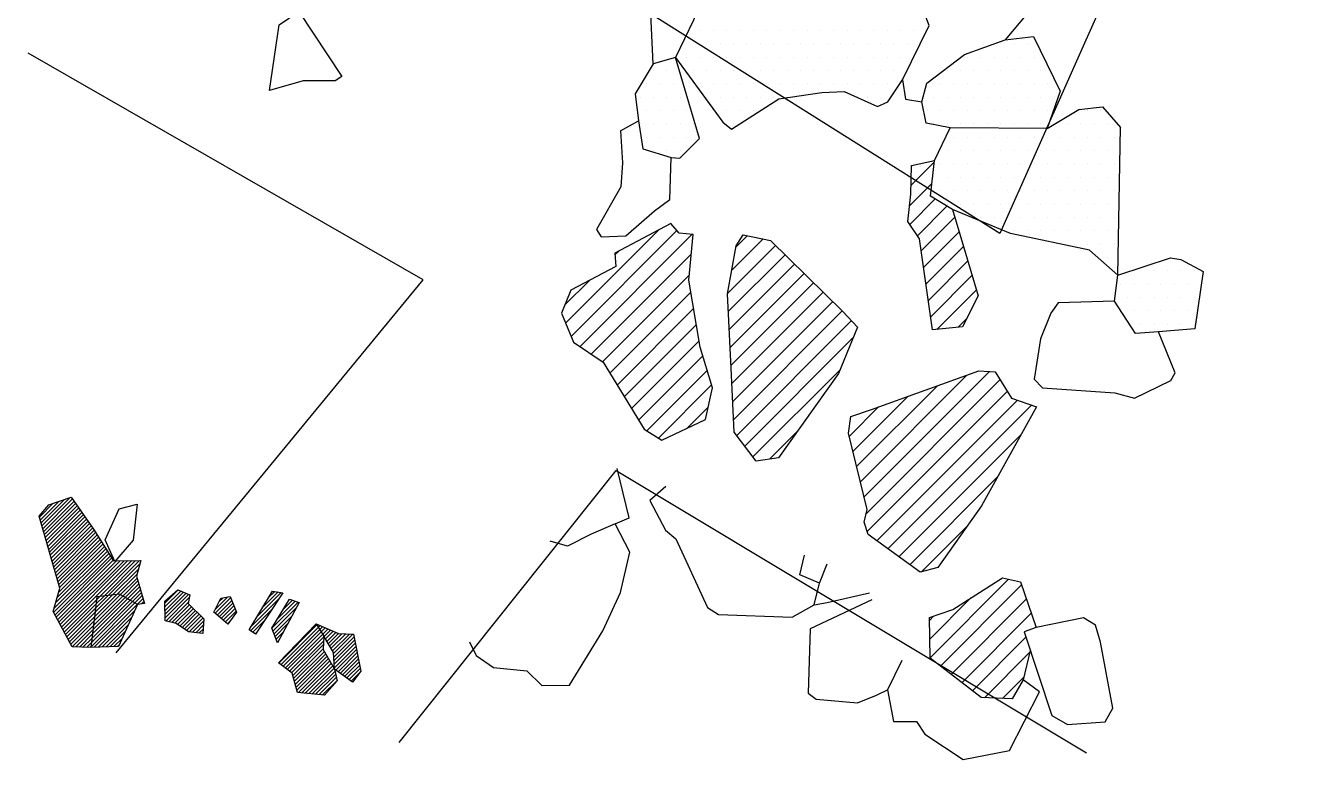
# Model space of a CAD drawing. Header units: metres. Extents: x -0.6 to 1.2, y -19.11 to -15.88.
# Drawn here: x -0.007 to 1.179, y -19.107 to -18.42 of the extents above; entities that cross this region are included whole.
import ezdxf

# ---------------------------------------------------------------- set-up
doc = ezdxf.new("R2010")
doc.units = ezdxf.units.M
doc.header["$LTSCALE"] = 25
doc.header["$MEASUREMENT"] = 0
doc.linetypes.add('STRICHPUNKTX2', pattern=[2, 1, -0.5, 0, -0.5])
doc.layers.get('0').update_dxf_attribs({"linetype": 'CONTINUOUS'})
for name, color, linetype in [('FEUER', 1, 'CONTINUOUS'), ('GRABUNGSGRENZE', 3, 'STRICHPUNKTX2'), ('KNOCHEN', 2, 'CONTINUOUS'), ('KNOCHENSCHRAFF', 2, 'CONTINUOUS'), ('STEINE', 4, 'CONTINUOUS'), ('STEINESCHRAFF', 4, 'CONTINUOUS')]:
    doc.layers.add(name, color=color, linetype=linetype)

# ---------------------------------------------------------------- blocks, each defined once
blk = doc.blocks.new('*X1')
at = {"color": 0}
for p, q in [((82.25, -1856.99), (84.41, -1854.83)), ((82.28, -1855.19), (82.34, -1855.13)), ((82.1, -1858.91), (84.19, -1856.82)), ((82.11, -1860.67), (84.5, -1858.27)), ((82.83, -1861.71), (85.59, -1858.95)), ((83.19, -1863.12), (86.32, -1859.99)), ((49.9, -1869.9), (58.63, -1861.17)), ((50.41, -1871.15), (60.32, -1861.24)), ((51.25, -1872.08), (61.75, -1861.58)), ((83.42, -1864.66), (86.73, -1861.35)), ((54.52, -1863.51), (54.85, -1863.18)), ((83.64, -1866.21), (87.14, -1862.71)), ((52.3, -1872.79), (61.67, -1863.43)), ((83.86, -1867.76), (87.55, -1864.07)), ((53.36, -1873.51), (61.48, -1865.39)), ((84.08, -1869.31), (87.96, -1865.42)), ((49.81, -1868.22), (52.14, -1865.89)), ((84.66, -1870.49), (88.37, -1866.78)), ((54.05, -1874.58), (61.63, -1867.01)), ((54.72, -1875.68), (61.88, -1868.52)), ((55.39, -1876.78), (62.14, -1870.03)), ((86.65, -1870.27), (87.43, -1869.49)), ((56.06, -1877.88), (62.39, -1871.54)), ((56.73, -1878.98), (62.75, -1872.96)), ((57.5, -1879.98), (63.16, -1874.31)), ((77.49, -1884.73), (87.47, -1874.76)), ((77.83, -1886.16), (89.57, -1874.42)), ((58.6, -1880.64), (63.57, -1875.67)), ((77.14, -1883.31), (84.71, -1875.75)), ((78.03, -1887.73), (90.56, -1875.19)), ((78.13, -1889.4), (91.24, -1876.28)), ((76.8, -1881.89), (81.95, -1876.74)), ((79.03, -1890.26), (92.19, -1877.1)), ((61.29, -1879.72), (63.26, -1877.75)), ((76.46, -1880.46), (79.19, -1877.73)), ((80.06, -1891), (93.5, -1877.56)), ((81.08, -1891.75), (92.56, -1880.27)), ((82.11, -1892.49), (90.34, -1884.26)), ((83.19, -1893.18), (87.45, -1888.91))]:
    blk.add_line(p, q, dxfattribs=at)
blk = doc.blocks.new('*X2')
at = {"color": 0}
for p, q in [((65.45, -1864.95), (68.39, -1862.02)), ((65.85, -1862.79), (66.91, -1861.72)), ((65.05, -1867.12), (69.55, -1862.62)), ((65.13, -1868.81), (70.44, -1863.49)), ((65.22, -1870.49), (71.34, -1864.37)), ((65.3, -1872.17), (72.23, -1865.24)), ((65.38, -1873.86), (73.12, -1866.12)), ((65.47, -1875.54), (74.02, -1866.99)), ((65.55, -1877.22), (74.91, -1867.87)), ((65.64, -1878.91), (75.8, -1868.74)), ((65.92, -1880.39), (76.65, -1869.66)), ((66.68, -1881.4), (76.8, -1871.28)), ((67.44, -1882.41), (75.56, -1874.29)), ((69.01, -1882.6), (71.52, -1880.1)), ((84.01, -1901.19), (91.36, -1893.84)), ((84.98, -1901.99), (92.58, -1894.39)), ((83.99, -1899.45), (87.83, -1895.6)), ((85.98, -1902.76), (93.03, -1895.7)), ((83.97, -1897.7), (84.38, -1897.28)), ((86.98, -1903.53), (93.49, -1897.02)), ((93.9, -1898.38), (93.94, -1898.33)), ((87.98, -1904.3), (92.99, -1899.28)), ((89.11, -1904.94), (93.36, -1900.68)), ((90.81, -1905), (92.77, -1903.04))]:
    blk.add_line(p, q, dxfattribs=at)
blk = doc.blocks.new('*X3')
at = {"color": 0}
for p, q in [((12.39, -1896.09), (13.63, -1894.85)), ((12.4, -1896.44), (13.88, -1894.96)), ((12.41, -1896.78), (14.13, -1895.06)), ((12.42, -1897.12), (14.38, -1895.16)), ((12.43, -1897.47), (14.63, -1895.26)), ((21.01, -1897.37), (23.29, -1895.09)), ((21.55, -1896.47), (22.99, -1895.04)), ((22.1, -1895.57), (22.68, -1894.99)), ((12.49, -1897.76), (14.68, -1895.57)), ((12.77, -1897.83), (14.6, -1896.01)), ((13.05, -1897.9), (14.71, -1896.25)), ((13.34, -1897.97), (14.89, -1896.42)), ((17.09, -1896.69), (18.28, -1895.5)), ((17.09, -1897.04), (18.55, -1895.59)), ((17.29, -1897.21), (18.65, -1895.84)), ((17.45, -1895.98), (17.86, -1895.58)), ((17.48, -1897.37), (18.76, -1896.09)), ((17.67, -1897.53), (18.86, -1896.34)), ((20.46, -1898.27), (23.09, -1895.64)), ((22.42, -1898.43), (24.86, -1896)), ((22.94, -1897.56), (24.6, -1895.91)), ((23.48, -1896.67), (24.33, -1895.82)), ((24.02, -1895.77), (24.07, -1895.73)), ((13.58, -1898.09), (15.07, -1896.6)), ((13.79, -1898.23), (15.25, -1896.77)), ((14.01, -1898.37), (15.43, -1896.94)), ((14.22, -1898.5), (15.61, -1897.12)), ((14.43, -1898.64), (15.79, -1897.29)), ((14.66, -1898.77), (15.97, -1897.47)), ((17.86, -1897.69), (18.96, -1896.59)), ((18.05, -1897.86), (19.07, -1896.84)), ((20.42, -1898.67), (22.41, -1896.68)), ((22.52, -1898.69), (24.72, -1896.49)), ((22.61, -1898.95), (24.3, -1897.26)), ((14.97, -1898.81), (16.04, -1897.75)), ((15.29, -1898.85), (16.01, -1898.13)), ((15.61, -1898.88), (15.98, -1898.51)), ((18.24, -1898.02), (18.54, -1897.71)), ((20.63, -1898.81), (21.72, -1897.72)), ((20.84, -1898.95), (21.04, -1898.76)), ((22.71, -1899.21), (23.88, -1898.03)), ((22.8, -1899.47), (23.47, -1898.8)), ((23.05, -1901.7), (26.67, -1898.07)), ((23.25, -1901.85), (26.92, -1898.18)), ((23.45, -1902), (27.16, -1898.29)), ((23.65, -1902.16), (27.41, -1898.4)), ((23.85, -1902.31), (27.65, -1898.51)), ((27.28, -1899.23), (27.9, -1898.62)), ((27.41, -1899.45), (28.14, -1898.72)), ((27.55, -1899.67), (28.39, -1898.83)), ((15.92, -1898.92), (15.95, -1898.9)), ((22.9, -1899.72), (23.05, -1899.58)), ((24.05, -1902.46), (27.25, -1899.26)), ((24.25, -1902.62), (27.24, -1899.63)), ((24.36, -1902.86), (27.22, -1900)), ((27.68, -1899.9), (28.63, -1898.94)), ((27.81, -1900.12), (28.97, -1898.95)), ((27.94, -1900.34), (29.32, -1898.96)), ((28.07, -1900.56), (29.66, -1898.98)), ((28.18, -1900.81), (30, -1898.99)), ((28.2, -1901.14), (30.11, -1899.24)), ((28.22, -1901.47), (30.16, -1899.53)), ((28.24, -1901.8), (30.22, -1899.83)), ((24.44, -1903.14), (27.21, -1900.37)), ((24.51, -1903.41), (27.32, -1900.61)), ((24.59, -1903.69), (27.45, -1900.83)), ((24.67, -1903.96), (27.58, -1901.06)), ((28.27, -1902.14), (30.28, -1900.13)), ((28.41, -1902.35), (30.33, -1900.42)), ((28.61, -1902.5), (30.39, -1900.72)), ((28.82, -1902.65), (30.44, -1901.02)), ((24.75, -1904.24), (27.71, -1901.28)), ((24.89, -1904.45), (27.84, -1901.5)), ((25.22, -1904.48), (27.97, -1901.73)), ((25.54, -1904.51), (28.1, -1901.95)), ((25.86, -1904.54), (28.23, -1902.17)), ((29.02, -1902.8), (30.5, -1901.32)), ((29.22, -1902.94), (30.56, -1901.61)), ((29.43, -1903.09), (30.61, -1901.91)), ((29.63, -1903.24), (30.67, -1902.21)), ((26.18, -1904.58), (28.32, -1902.44)), ((26.5, -1904.61), (28.38, -1902.73)), ((26.82, -1904.64), (28.45, -1903.02)), ((27.14, -1904.67), (28.51, -1903.31)), ((29.84, -1903.39), (30.55, -1902.68))]:
    blk.add_line(p, q, dxfattribs=at)
blk = doc.blocks.new('*X4')
at = {"color": 0}
for p, q in [((0.65, -1888.03), (1.93, -1886.75)), ((0.73, -1888.31), (2.47, -1886.57)), ((0.81, -1888.58), (3, -1886.39)), ((0.89, -1888.86), (3.54, -1886.2)), ((0.96, -1889.13), (3.75, -1886.34)), ((1.04, -1889.41), (3.9, -1886.55)), ((1.12, -1889.68), (4.04, -1886.76)), ((1.2, -1889.96), (4.19, -1886.97)), ((1.28, -1890.23), (4.33, -1887.18)), ((1.36, -1890.51), (4.48, -1887.39)), ((1.44, -1890.78), (4.62, -1887.6)), ((1.52, -1891.06), (4.77, -1887.8)), ((1.59, -1891.33), (4.91, -1888.01)), ((1.67, -1891.6), (5.06, -1888.22)), ((1.75, -1891.88), (5.2, -1888.43)), ((1.83, -1892.15), (5.35, -1888.64)), ((1.91, -1892.43), (5.49, -1888.85)), ((1.99, -1892.7), (5.63, -1889.06)), ((2.07, -1892.98), (5.78, -1889.27)), ((2.15, -1893.25), (5.91, -1889.49)), ((2.22, -1893.53), (6.05, -1889.7)), ((2.3, -1893.8), (6.19, -1889.92)), ((2.38, -1894.08), (6.33, -1890.13)), ((2.46, -1894.35), (6.46, -1890.35)), ((1.98, -1896.95), (7.29, -1891.65)), ((2.03, -1896.55), (7.15, -1891.43)), ((2.17, -1896.06), (7.01, -1891.21)), ((2.3, -1895.57), (6.88, -1891)), ((2.44, -1895.08), (6.74, -1890.78)), ((2.54, -1894.63), (6.6, -1890.57)), ((2.11, -1897.18), (7.43, -1891.86)), ((2.23, -1897.41), (7.56, -1892.08)), ((2.35, -1897.64), (7.86, -1892.13)), ((2.48, -1897.87), (8.22, -1892.13)), ((2.6, -1898.1), (8.58, -1892.12)), ((2.73, -1898.33), (8.94, -1892.11)), ((2.85, -1898.56), (9.3, -1892.11)), ((6.3, -1895.47), (9.66, -1892.1)), ((6.7, -1895.42), (10.03, -1892.09)), ((7.1, -1895.37), (10.06, -1892.41)), ((7.5, -1895.32), (9.92, -1892.9)), ((7.9, -1895.28), (9.79, -1893.39)), ((8.24, -1895.29), (9.79, -1893.74)), ((8.46, -1895.42), (9.87, -1894.01)), ((5.8, -1897.38), (7.9, -1895.28)), ((8.69, -1895.55), (9.95, -1894.29)), ((8.91, -1895.68), (10.03, -1894.56)), ((9.14, -1895.81), (10.12, -1894.83)), ((9.36, -1895.94), (10.2, -1895.1)), ((2.97, -1898.79), (5.99, -1895.78)), ((3.1, -1899.02), (5.94, -1896.18)), ((5.46, -1900.2), (9.58, -1896.07)), ((5.51, -1899.79), (9.36, -1895.94)), ((5.56, -1899.39), (9.14, -1895.81)), ((5.6, -1898.99), (8.91, -1895.68)), ((5.65, -1898.58), (8.69, -1895.55)), ((5.7, -1898.18), (8.46, -1895.42)), ((5.75, -1897.78), (8.24, -1895.29)), ((5.78, -1900.22), (9.81, -1896.2)), ((5.85, -1896.97), (7.5, -1895.32)), ((5.9, -1896.57), (7.1, -1895.37)), ((5.94, -1896.18), (6.7, -1895.42)), ((5.99, -1895.78), (6.3, -1895.47)), ((9.58, -1896.07), (10.28, -1895.37)), ((9.81, -1896.2), (10.36, -1895.65)), ((10.2, -1896.16), (10.44, -1895.92)), ((3.22, -1899.25), (5.9, -1896.57)), ((3.34, -1899.48), (5.85, -1896.97)), ((3.47, -1899.71), (5.8, -1897.38)), ((6.15, -1900.21), (9.58, -1896.78)), ((6.52, -1900.19), (9.28, -1897.43)), ((3.59, -1899.94), (5.75, -1897.78)), ((3.71, -1900.17), (5.7, -1898.18)), ((4.05, -1900.19), (5.65, -1898.58)), ((6.89, -1900.18), (8.99, -1898.08)), ((7.25, -1900.17), (8.69, -1898.73)), ((4.39, -1900.2), (5.6, -1898.99)), ((4.73, -1900.21), (5.56, -1899.39)), ((5.08, -1900.22), (5.51, -1899.79)), ((7.62, -1900.15), (8.4, -1899.38)), ((5.42, -1900.23), (5.46, -1900.2)), ((7.99, -1900.14), (8.1, -1900.03))]:
    blk.add_line(p, q, dxfattribs=at)
blk = doc.blocks.new('*X5')
at = {"color": 0}
for p, q in [((62.5, -1842.5), (62.5, -1842.5)), ((63.75, -1842.5), (63.75, -1842.5)), ((65, -1842.5), (65, -1842.5)), ((66.25, -1842.5), (66.25, -1842.5)), ((67.5, -1842.5), (67.5, -1842.5)), ((68.75, -1842.5), (68.75, -1842.5)), ((70, -1842.5), (70, -1842.5)), ((71.25, -1842.5), (71.25, -1842.5)), ((72.5, -1842.5), (72.5, -1842.5)), ((73.75, -1842.5), (73.75, -1842.5)), ((75, -1842.5), (75, -1842.5)), ((76.25, -1842.5), (76.25, -1842.5)), ((77.5, -1842.5), (77.5, -1842.5)), ((78.75, -1842.5), (78.75, -1842.5)), ((80, -1842.5), (80, -1842.5)), ((81.25, -1842.5), (81.25, -1842.5)), ((82.5, -1842.5), (82.5, -1842.5)), ((61.875, -1843.75), (61.875, -1843.75)), ((63.125, -1843.75), (63.125, -1843.75)), ((64.375, -1843.75), (64.375, -1843.75)), ((65.625, -1843.75), (65.625, -1843.75)), ((66.875, -1843.75), (66.875, -1843.75)), ((68.125, -1843.75), (68.125, -1843.75)), ((69.375, -1843.75), (69.375, -1843.75)), ((70.625, -1843.75), (70.625, -1843.75)), ((71.875, -1843.75), (71.875, -1843.75)), ((73.125, -1843.75), (73.125, -1843.75)), ((74.375, -1843.75), (74.375, -1843.75)), ((75.625, -1843.75), (75.625, -1843.75)), ((76.875, -1843.75), (76.875, -1843.75)), ((78.125, -1843.75), (78.125, -1843.75)), ((79.375, -1843.75), (79.375, -1843.75)), ((80.625, -1843.75), (80.625, -1843.75)), ((81.875, -1843.75), (81.875, -1843.75)), ((90.625, -1843.75), (90.625, -1843.75)), ((91.875, -1843.75), (91.875, -1843.75)), ((93.125, -1843.75), (93.125, -1843.75)), ((61.25, -1845), (61.25, -1845)), ((62.5, -1845), (62.5, -1845)), ((63.75, -1845), (63.75, -1845)), ((65, -1845), (65, -1845)), ((66.25, -1845), (66.25, -1845)), ((67.5, -1845), (67.5, -1845)), ((68.75, -1845), (68.75, -1845)), ((70, -1845), (70, -1845)), ((71.25, -1845), (71.25, -1845)), ((72.5, -1845), (72.5, -1845)), ((73.75, -1845), (73.75, -1845)), ((75, -1845), (75, -1845)), ((76.25, -1845), (76.25, -1845)), ((77.5, -1845), (77.5, -1845)), ((78.75, -1845), (78.75, -1845)), ((80, -1845), (80, -1845)), ((81.25, -1845), (81.25, -1845)), ((87.5, -1845), (87.5, -1845)), ((88.75, -1845), (88.75, -1845)), ((90, -1845), (90, -1845)), ((91.25, -1845), (91.25, -1845)), ((92.5, -1845), (92.5, -1845)), ((93.75, -1845), (93.75, -1845)), ((58.125, -1846.25), (58.125, -1846.25)), ((59.375, -1846.25), (59.375, -1846.25)), ((61.875, -1846.25), (61.875, -1846.25)), ((63.125, -1846.25), (63.125, -1846.25)), ((64.375, -1846.25), (64.375, -1846.25)), ((65.625, -1846.25), (65.625, -1846.25)), ((66.875, -1846.25), (66.875, -1846.25)), ((68.125, -1846.25), (68.125, -1846.25)), ((69.375, -1846.25), (69.375, -1846.25)), ((70.625, -1846.25), (70.625, -1846.25)), ((71.875, -1846.25), (71.875, -1846.25)), ((73.125, -1846.25), (73.125, -1846.25)), ((74.375, -1846.25), (74.375, -1846.25)), ((75.625, -1846.25), (75.625, -1846.25)), ((76.875, -1846.25), (76.875, -1846.25)), ((78.125, -1846.25), (78.125, -1846.25)), ((79.375, -1846.25), (79.375, -1846.25)), ((80.625, -1846.25), (80.625, -1846.25)), ((85.625, -1846.25), (85.625, -1846.25)), ((86.875, -1846.25), (86.875, -1846.25)), ((88.125, -1846.25), (88.125, -1846.25)), ((89.375, -1846.25), (89.375, -1846.25)), ((90.625, -1846.25), (90.625, -1846.25)), ((91.875, -1846.25), (91.875, -1846.25)), ((93.125, -1846.25), (93.125, -1846.25)), ((94.375, -1846.25), (94.375, -1846.25)), ((57.5, -1847.5), (57.5, -1847.5)), ((58.75, -1847.5), (58.75, -1847.5)), ((60, -1847.5), (60, -1847.5)), ((62.5, -1847.5), (62.5, -1847.5)), ((63.75, -1847.5), (63.75, -1847.5)), ((65, -1847.5), (65, -1847.5)), ((66.25, -1847.5), (66.25, -1847.5)), ((67.5, -1847.5), (67.5, -1847.5)), ((68.75, -1847.5), (68.75, -1847.5)), ((70, -1847.5), (70, -1847.5)), ((71.25, -1847.5), (71.25, -1847.5)), ((72.5, -1847.5), (72.5, -1847.5)), ((73.75, -1847.5), (73.75, -1847.5)), ((75, -1847.5), (75, -1847.5)), ((76.25, -1847.5), (76.25, -1847.5)), ((77.5, -1847.5), (77.5, -1847.5)), ((78.75, -1847.5), (78.75, -1847.5)), ((80, -1847.5), (80, -1847.5)), ((83.75, -1847.5), (83.75, -1847.5)), ((85, -1847.5), (85, -1847.5)), ((86.25, -1847.5), (86.25, -1847.5)), ((87.5, -1847.5), (87.5, -1847.5)), ((88.75, -1847.5), (88.75, -1847.5)), ((90, -1847.5), (90, -1847.5)), ((91.25, -1847.5), (91.25, -1847.5)), ((92.5, -1847.5), (92.5, -1847.5)), ((93.75, -1847.5), (93.75, -1847.5)), ((95, -1847.5), (95, -1847.5)), ((56.875, -1848.75), (56.875, -1848.75)), ((58.125, -1848.75), (58.125, -1848.75)), ((59.375, -1848.75), (59.375, -1848.75)), ((60.625, -1848.75), (60.625, -1848.75)), ((63.125, -1848.75), (63.125, -1848.75)), ((64.375, -1848.75), (64.375, -1848.75)), ((65.625, -1848.75), (65.625, -1848.75)), ((66.875, -1848.75), (66.875, -1848.75)), ((68.125, -1848.75), (68.125, -1848.75)), ((69.375, -1848.75), (69.375, -1848.75)), ((70.625, -1848.75), (70.625, -1848.75)), ((78.125, -1848.75), (78.125, -1848.75)), ((79.375, -1848.75), (79.375, -1848.75)), ((84.375, -1848.75), (84.375, -1848.75)), ((85.625, -1848.75), (85.625, -1848.75)), ((86.875, -1848.75), (86.875, -1848.75)), ((88.125, -1848.75), (88.125, -1848.75)), ((89.375, -1848.75), (89.375, -1848.75)), ((90.625, -1848.75), (90.625, -1848.75)), ((91.875, -1848.75), (91.875, -1848.75)), ((93.125, -1848.75), (93.125, -1848.75)), ((94.375, -1848.75), (94.375, -1848.75)), ((95.625, -1848.75), (95.625, -1848.75)), ((57.5, -1850), (57.5, -1850)), ((58.75, -1850), (58.75, -1850)), ((60, -1850), (60, -1850)), ((61.25, -1850), (61.25, -1850)), ((65, -1850), (65, -1850)), ((66.25, -1850), (66.25, -1850)), ((67.5, -1850), (67.5, -1850)), ((83.75, -1850), (83.75, -1850)), ((85, -1850), (85, -1850)), ((86.25, -1850), (86.25, -1850)), ((87.5, -1850), (87.5, -1850)), ((88.75, -1850), (88.75, -1850)), ((90, -1850), (90, -1850)), ((91.25, -1850), (91.25, -1850)), ((92.5, -1850), (92.5, -1850)), ((93.75, -1850), (93.75, -1850)), ((95, -1850), (95, -1850)), ((98.75, -1850), (98.75, -1850)), ((100, -1850), (100, -1850)), ((56.875, -1851.25), (56.875, -1851.25)), ((58.125, -1851.25), (58.125, -1851.25)), ((59.375, -1851.25), (59.375, -1851.25)), ((60.625, -1851.25), (60.625, -1851.25)), ((61.875, -1851.25), (61.875, -1851.25)), ((65.625, -1851.25), (65.625, -1851.25)), ((84.375, -1851.25), (84.375, -1851.25)), ((85.625, -1851.25), (85.625, -1851.25)), ((86.875, -1851.25), (86.875, -1851.25)), ((88.125, -1851.25), (88.125, -1851.25)), ((89.375, -1851.25), (89.375, -1851.25)), ((90.625, -1851.25), (90.625, -1851.25)), ((91.875, -1851.25), (91.875, -1851.25)), ((93.125, -1851.25), (93.125, -1851.25)), ((94.375, -1851.25), (94.375, -1851.25)), ((96.875, -1851.25), (96.875, -1851.25)), ((98.125, -1851.25), (98.125, -1851.25)), ((99.375, -1851.25), (99.375, -1851.25)), ((100.625, -1851.25), (100.625, -1851.25)), ((57.5, -1852.5), (57.5, -1852.5)), ((58.75, -1852.5), (58.75, -1852.5)), ((60, -1852.5), (60, -1852.5)), ((61.25, -1852.5), (61.25, -1852.5)), ((86.25, -1852.5), (86.25, -1852.5)), ((87.5, -1852.5), (87.5, -1852.5)), ((88.75, -1852.5), (88.75, -1852.5)), ((90, -1852.5), (90, -1852.5)), ((91.25, -1852.5), (91.25, -1852.5)), ((92.5, -1852.5), (92.5, -1852.5)), ((93.75, -1852.5), (93.75, -1852.5)), ((95, -1852.5), (95, -1852.5)), ((96.25, -1852.5), (96.25, -1852.5)), ((97.5, -1852.5), (97.5, -1852.5)), ((98.75, -1852.5), (98.75, -1852.5)), ((100, -1852.5), (100, -1852.5)), ((101.25, -1852.5), (101.25, -1852.5)), ((58.125, -1853.75), (58.125, -1853.75)), ((59.375, -1853.75), (59.375, -1853.75)), ((60.625, -1853.75), (60.625, -1853.75)), ((85.625, -1853.75), (85.625, -1853.75)), ((86.875, -1853.75), (86.875, -1853.75)), ((88.125, -1853.75), (88.125, -1853.75)), ((89.375, -1853.75), (89.375, -1853.75)), ((90.625, -1853.75), (90.625, -1853.75)), ((91.875, -1853.75), (91.875, -1853.75)), ((93.125, -1853.75), (93.125, -1853.75)), ((94.375, -1853.75), (94.375, -1853.75)), ((95.625, -1853.75), (95.625, -1853.75)), ((96.875, -1853.75), (96.875, -1853.75)), ((98.125, -1853.75), (98.125, -1853.75)), ((99.375, -1853.75), (99.375, -1853.75)), ((100.625, -1853.75), (100.625, -1853.75)), ((85, -1855), (85, -1855)), ((86.25, -1855), (86.25, -1855)), ((87.5, -1855), (87.5, -1855)), ((88.75, -1855), (88.75, -1855)), ((90, -1855), (90, -1855)), ((91.25, -1855), (91.25, -1855)), ((92.5, -1855), (92.5, -1855)), ((93.75, -1855), (93.75, -1855)), ((95, -1855), (95, -1855)), ((96.25, -1855), (96.25, -1855)), ((97.5, -1855), (97.5, -1855)), ((98.75, -1855), (98.75, -1855)), ((100, -1855), (100, -1855)), ((101.25, -1855), (101.25, -1855)), ((84.375, -1856.25), (84.375, -1856.25)), ((85.625, -1856.25), (85.625, -1856.25)), ((86.875, -1856.25), (86.875, -1856.25)), ((88.125, -1856.25), (88.125, -1856.25)), ((89.375, -1856.25), (89.375, -1856.25)), ((90.625, -1856.25), (90.625, -1856.25)), ((91.875, -1856.25), (91.875, -1856.25)), ((93.125, -1856.25), (93.125, -1856.25)), ((94.375, -1856.25), (94.375, -1856.25)), ((95.625, -1856.25), (95.625, -1856.25)), ((96.875, -1856.25), (96.875, -1856.25)), ((98.125, -1856.25), (98.125, -1856.25)), ((99.375, -1856.25), (99.375, -1856.25)), ((100.625, -1856.25), (100.625, -1856.25)), ((85, -1857.5), (85, -1857.5)), ((86.25, -1857.5), (86.25, -1857.5)), ((87.5, -1857.5), (87.5, -1857.5)), ((88.75, -1857.5), (88.75, -1857.5)), ((90, -1857.5), (90, -1857.5)), ((91.25, -1857.5), (91.25, -1857.5)), ((92.5, -1857.5), (92.5, -1857.5)), ((93.75, -1857.5), (93.75, -1857.5)), ((95, -1857.5), (95, -1857.5)), ((96.25, -1857.5), (96.25, -1857.5)), ((97.5, -1857.5), (97.5, -1857.5)), ((98.75, -1857.5), (98.75, -1857.5)), ((100, -1857.5), (100, -1857.5)), ((101.25, -1857.5), (101.25, -1857.5)), ((85.625, -1858.75), (85.625, -1858.75)), ((86.875, -1858.75), (86.875, -1858.75)), ((88.125, -1858.75), (88.125, -1858.75)), ((89.375, -1858.75), (89.375, -1858.75)), ((90.625, -1858.75), (90.625, -1858.75)), ((91.875, -1858.75), (91.875, -1858.75)), ((93.125, -1858.75), (93.125, -1858.75)), ((94.375, -1858.75), (94.375, -1858.75)), ((95.625, -1858.75), (95.625, -1858.75)), ((96.875, -1858.75), (96.875, -1858.75)), ((98.125, -1858.75), (98.125, -1858.75)), ((99.375, -1858.75), (99.375, -1858.75)), ((100.625, -1858.75), (100.625, -1858.75)), ((88.75, -1860), (88.75, -1860)), ((90, -1860), (90, -1860)), ((91.25, -1860), (91.25, -1860)), ((92.5, -1860), (92.5, -1860)), ((93.75, -1860), (93.75, -1860)), ((95, -1860), (95, -1860)), ((96.25, -1860), (96.25, -1860)), ((97.5, -1860), (97.5, -1860)), ((98.75, -1860), (98.75, -1860)), ((100, -1860), (100, -1860)), ((101.25, -1860), (101.25, -1860)), ((91.875, -1861.25), (91.875, -1861.25)), ((93.125, -1861.25), (93.125, -1861.25)), ((94.375, -1861.25), (94.375, -1861.25)), ((95.625, -1861.25), (95.625, -1861.25)), ((96.875, -1861.25), (96.875, -1861.25)), ((98.125, -1861.25), (98.125, -1861.25)), ((99.375, -1861.25), (99.375, -1861.25)), ((100.625, -1861.25), (100.625, -1861.25)), ((96.25, -1862.5), (96.25, -1862.5)), ((97.5, -1862.5), (97.5, -1862.5)), ((98.75, -1862.5), (98.75, -1862.5)), ((100, -1862.5), (100, -1862.5)), ((101.25, -1862.5), (101.25, -1862.5)), ((100.625, -1863.75), (100.625, -1863.75)), ((101.25, -1865), (101.25, -1865)), ((103.75, -1865), (103.75, -1865)), ((105, -1865), (105, -1865)), ((106.25, -1865), (106.25, -1865)), ((107.5, -1865), (107.5, -1865)), ((108.75, -1865), (108.75, -1865)), ((101.875, -1866.25), (101.875, -1866.25)), ((103.125, -1866.25), (103.125, -1866.25)), ((104.375, -1866.25), (104.375, -1866.25)), ((105.625, -1866.25), (105.625, -1866.25)), ((106.875, -1866.25), (106.875, -1866.25)), ((108.125, -1866.25), (108.125, -1866.25)), ((109.375, -1866.25), (109.375, -1866.25)), ((102.5, -1867.5), (102.5, -1867.5)), ((103.75, -1867.5), (103.75, -1867.5)), ((105, -1867.5), (105, -1867.5)), ((106.25, -1867.5), (106.25, -1867.5)), ((107.5, -1867.5), (107.5, -1867.5)), ((108.75, -1867.5), (108.75, -1867.5)), ((101.875, -1868.75), (101.875, -1868.75)), ((103.125, -1868.75), (103.125, -1868.75)), ((104.375, -1868.75), (104.375, -1868.75)), ((105.625, -1868.75), (105.625, -1868.75)), ((106.875, -1868.75), (106.875, -1868.75)), ((108.125, -1868.75), (108.125, -1868.75)), ((103.75, -1870), (103.75, -1870)), ((105, -1870), (105, -1870)), ((106.25, -1870), (106.25, -1870)), ((107.5, -1870), (107.5, -1870)), ((108.75, -1870), (108.75, -1870))]:
    blk.add_line(p, q, dxfattribs=at)

msp = doc.modelspace()

# ---------------------------------------------------------------- linework, layer by layer
at = {"layer": 'GRABUNGSGRENZE', "flags": 128}
for points in [[(1.1786, -18.0011), (0.9053, -18.6152), (-0.5033, -17.728), (-0.6035, -17.6061), (0.2559, -16.4446), (0.5735, -15.8754), (1.0832, -16.1028)], [(0.0784, -19.0075), (0.3657, -18.6583), (-0.0039, -18.4465), (-0.0039, -18.4465)]]:
    msp.add_lwpolyline(points, dxfattribs=at)
at = {"layer": 'GRABUNGSGRENZE'}
msp.add_lwpolyline([(0.3433, -19.0914), (0.5463, -18.8369), (0.9867, -19.1008)], dxfattribs=at)
at = {"layer": 'KNOCHEN'}
for points in [[(0.0545, -19.0024), (0.0372, -19.0018), (0.0194, -18.9687), (0.0255, -18.9468), (0.0063, -18.8795), (0.0154, -18.8688), (0.0363, -18.8617), (0.0572, -18.8918), (0.076, -18.9214), (0.1015, -18.9209), (0.0974, -18.9357), (0.105, -18.9612), (0.0984, -18.9622), (0.0816, -18.9525), (0.0602, -18.955), (0.0586, -18.9687), (0.0571, -18.9815), (0.0545, -19.0024)], [(0.1243, -18.9775), (0.1239, -18.9591), (0.1361, -18.9485), (0.1473, -18.9531), (0.1458, -18.9612), (0.1605, -18.9755), (0.1595, -18.9892), (0.1462, -18.9877), (0.1345, -18.98), (0.1243, -18.9775)], [(0.2089, -18.9898), (0.2028, -18.9857), (0.2247, -18.9496), (0.2344, -18.9511), (0.2089, -18.9898)], [(0.0984, -18.9622), (0.0805, -19.0014), (0.0545, -19.0024)], [(0.1829, -18.9806), (0.1697, -18.9694), (0.1763, -18.9561), (0.185, -18.9546), (0.1911, -18.9694), (0.1829, -18.9806)], [(0.2293, -18.998), (0.2242, -18.9842), (0.2405, -18.9572), (0.2497, -18.9603), (0.2293, -18.998)], [(0.2303, -19.0168), (0.2655, -18.9802), (0.2726, -18.9919), (0.272, -19.0042), (0.2827, -19.0225), (0.2853, -19.0337), (0.2735, -19.047), (0.2481, -19.0444), (0.243, -19.0265), (0.2303, -19.0168)], [(0.2655, -18.9802), (0.2863, -18.9894), (0.3006, -18.9899), (0.3072, -19.0246), (0.2995, -19.0348), (0.2827, -19.0225), (0.2817, -19.0072), (0.2726, -18.9919)]]:
    msp.add_lwpolyline(points, dxfattribs=at)
at = {"layer": 'STEINE'}
for points in [[(0.581, -18.4564), (0.5785, -18.4029), (0.5877, -18.3234), (0.5552, -18.2943), (0.5338, -18.28), (0.4583, -18.3187), (0.445, -18.3635)], [(1.0086, -18.3285), (0.9622, -18.3453), (0.9219, -18.3569), (0.9209, -18.3737), (0.9382, -18.4008), (0.9106, -18.4338)], [(0.6187, -18.4156), (0.6019, -18.4503), (0.6461, -18.511), (0.6542, -18.5176), (0.6986, -18.4891), (0.7389, -18.483), (0.7597, -18.4821), (0.7908, -18.4964), (0.8005, -18.4918), (0.8143, -18.4714), (0.8393, -18.4205), (0.8337, -18.4057), (0.8006, -18.3721), (0.7752, -18.3776), (0.7079, -18.3714), (0.6865, -18.3658), (0.6539, -18.3551), (0.6392, -18.3627), (0.6187, -18.4156)], [(0.2218, -18.4814), (0.231, -18.4198), (0.2494, -18.4075), (0.2895, -18.4682), (0.2834, -18.4723), (0.2534, -18.4723), (0.2218, -18.4814)], [(0.962, -18.4818), (0.9497, -18.5169), (0.859, -18.5163), (0.8366, -18.5117), (0.8326, -18.4918), (0.8372, -18.4745), (0.8724, -18.4476), (0.9106, -18.4338), (0.9371, -18.4308), (0.962, -18.4818)], [(0.6019, -18.4503), (0.581, -18.4564), (0.5641, -18.4844), (0.5671, -18.5098), (0.5712, -18.5358), (0.5977, -18.544), (0.6058, -18.5445), (0.6242, -18.5262), (0.6019, -18.4503)], [(0.8143, -18.4714), (0.8173, -18.4893), (0.8326, -18.4918)], [(0.9497, -18.5169), (0.9793, -18.4991), (1.0017, -18.4966), (1.0185, -18.516)], [(0.5503, -18.519), (0.5671, -18.5098)], [(0.5503, -18.519), (0.5523, -18.549), (0.5508, -18.5715), (0.5278, -18.6112), (0.5324, -18.6183), (0.5553, -18.6173), (0.5823, -18.5939), (0.5966, -18.5832), (0.5977, -18.544)], [(1.0158, -18.6541), (0.9893, -18.6306), (0.9155, -18.6152), (0.861, -18.5927), (0.8406, -18.58), (0.8442, -18.5469), (0.859, -18.5163)], [(0.861, -18.5927), (0.8853, -18.6733), (0.8705, -18.7023), (0.8425, -18.7053), (0.8304, -18.6202), (0.8192, -18.6039), (0.8223, -18.5784), (0.8228, -18.5514), (0.8442, -18.5469)], [(0.5038, -18.6682), (0.4951, -18.6896), (0.5063, -18.7166), (0.5342, -18.7355), (0.5724, -18.7982), (0.5892, -18.8084), (0.63, -18.7891), (0.6366, -18.7596), (0.6249, -18.7213), (0.6143, -18.6587), (0.6185, -18.6159), (0.6052, -18.6148), (0.5976, -18.6057), (0.5451, -18.6336), (0.5461, -18.6458), (0.5038, -18.6682)], [(0.6982, -18.8248), (0.6773, -18.8279), (0.6569, -18.8009), (0.654, -18.7412), (0.6505, -18.6714), (0.6587, -18.6266), (0.6653, -18.6164), (0.6908, -18.6216), (0.7585, -18.6879), (0.7722, -18.7027), (0.7543, -18.746), (0.6982, -18.8248)], [(1.0881, -18.7041), (1.0539, -18.7071), (1.0325, -18.7086), (1.0127, -18.6785), (1.0158, -18.6541), (1.0652, -18.6378), (1.0749, -18.6394), (1.0958, -18.6506)], [(1.0127, -18.6785), (0.9602, -18.68), (0.9531, -18.6896), (0.9434, -18.7136), (0.9377, -18.7513), (0.9454, -18.7594), (1.0131, -18.7641), (1.0314, -18.7692), (1.0656, -18.7525), (1.0697, -18.7453), (1.0539, -18.7071)], [(0.7812, -18.8733), (0.7639, -18.802), (0.766, -18.7862), (0.7854, -18.7796), (0.8858, -18.7436), (0.901, -18.7446), (0.9163, -18.7691), (0.9397, -18.7773), (0.8882, -18.8699), (0.8473, -18.9274), (0.831, -18.932), (0.7822, -18.8968), (0.7786, -18.8851), (0.7812, -18.8733)], [(0.5453, -18.8868), (0.5585, -18.8812), (0.5474, -18.8348)], [(0.5927, -18.8517), (0.5779, -18.8649), (0.5926, -18.8925), (0.6023, -18.9006), (0.6318, -18.9649), (0.642, -18.9715), (0.7112, -18.9741), (0.7316, -18.9624), (0.7368, -18.9421), (0.7184, -18.9344), (0.7225, -18.9161)], [(0.077, -18.9219), (0.0679, -18.9015), (0.0812, -18.8725), (0.098, -18.8684), (0.0944, -18.902), (0.077, -18.9219)], [(0.4091, -18.9972), (0.4152, -19.0099), (0.4315, -19.0212), (0.4626, -19.0243), (0.4768, -19.038), (0.5028, -19.0376), (0.5339, -18.9867), (0.5503, -18.951), (0.559, -18.9133), (0.5453, -18.8868), (0.5228, -18.8965), (0.5009, -18.9076), (0.4846, -18.903)], [(0.7368, -18.9421), (0.7439, -18.9242)], [(0.934, -19.0052), (0.9272, -19.0325), (0.917, -19.0503), (0.8879, -19.0492), (0.8401, -19.0125), (0.8396, -18.9743), (0.8615, -18.9667), (0.9079, -18.9372), (0.9247, -18.9408), (0.9395, -18.9836)], [(0.7316, -18.9624), (0.7439, -18.9604), (0.7836, -18.9513)], [(0.7856, -18.9579), (0.728, -18.9849), (0.7259, -19.045), (0.7336, -19.0506), (0.7723, -19.0542), (0.7901, -19.0471), (0.8003, -19.042)], [(0.9838, -18.9745), (0.9395, -18.9836), (0.9283, -18.9877), (0.9541, -19.0661), (0.9689, -19.0743), (1.0041, -19.0718), (1.0112, -19.0591), (0.9996, -18.9974), (0.995, -18.9816), (0.9838, -18.9745)], [(0.9395, -18.9836), (0.9395, -18.9836)], [(0.8136, -19.0145), (0.8003, -19.042), (0.8059, -19.0716), (0.8273, -19.0716), (0.8354, -19.0833), (0.871, -19.1073), (0.9144, -19.0987), (0.9425, -19.0437), (0.9272, -19.0325)]]:
    msp.add_lwpolyline(points, dxfattribs=at)
at = {"layer": 'STEINESCHRAFF'}
for points in [[(1.0158, -18.6541), (1.0185, -18.516)], [(1.0958, -18.6506), (1.0881, -18.7041)]]:
    msp.add_lwpolyline(points, dxfattribs=at)

# ---------------------------------------------------------------- block references
at = {"layer": 'FEUER', "xscale": 0.01, "yscale": 0.01, "zscale": 0.01}
for name in ['*X1', '*X2']:
    msp.add_blockref(name, (0, 0), dxfattribs=at)
at = {"layer": 'KNOCHENSCHRAFF', "xscale": 0.01, "yscale": 0.01, "zscale": 0.01}
for name in ['*X4', '*X3']:
    msp.add_blockref(name, (0, 0), dxfattribs=at)
at = {"layer": 'STEINESCHRAFF', "xscale": 0.01, "yscale": 0.01, "zscale": 0.01}
msp.add_blockref('*X5', (0, 0), dxfattribs=at)

doc.saveas('drawing.dxf')
